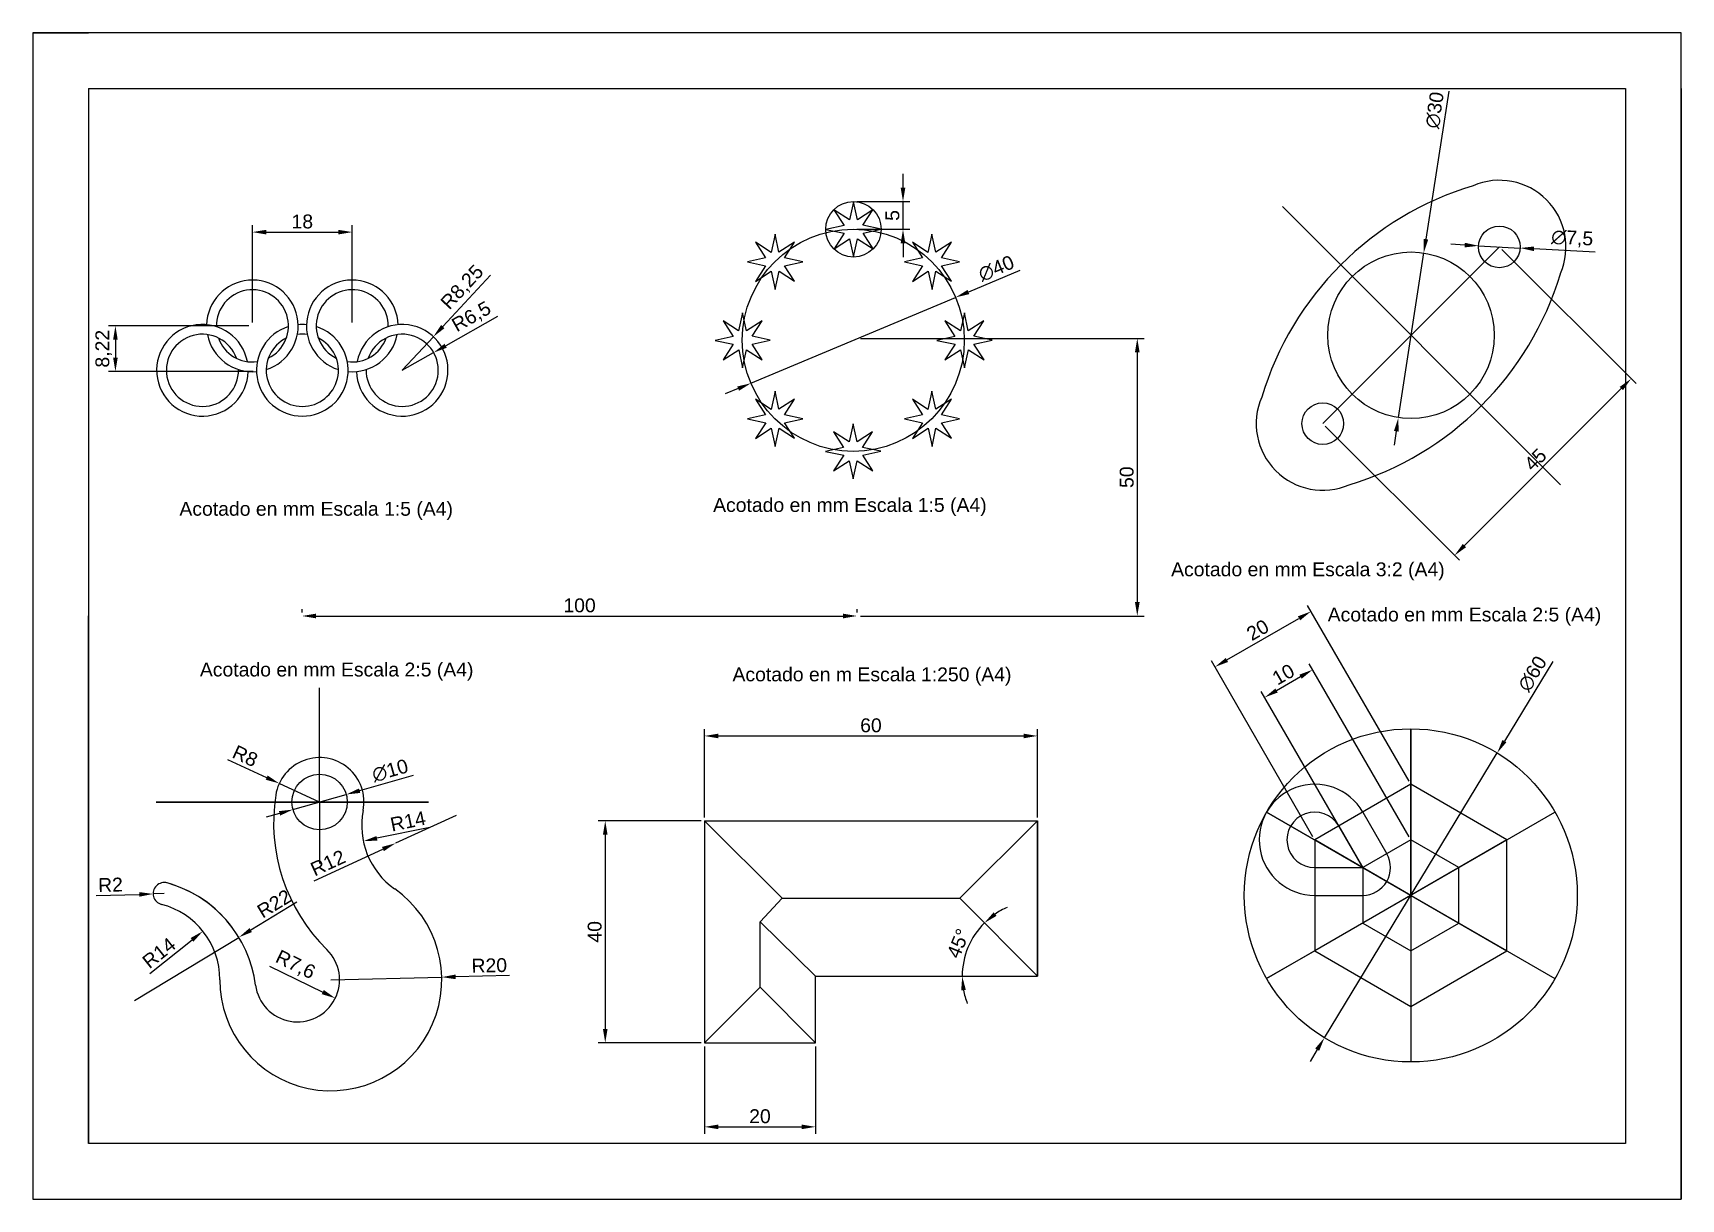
# Model space of a CAD drawing. Header units: millimetres. Extents: x 17 to 314, y 13 to 223.
import ezdxf

# ---------------------------------------------------------------- set-up
doc = ezdxf.new("R2010")
doc.units = ezdxf.units.MM
doc.layers.add('AUX', color=253, linetype='Continuous', transparency=0.2)
doc.styles.get("Standard").update_dxf_attribs({"font": 'arial.ttf'})
doc.dimstyles.new('ISO-25', dxfattribs={"dimtxt": 2.5, "dimasz": 2.5, "dimexe": 1.25, "dimexo": 0.625, "dimtad": 1, "dimtxsty": 'Standard', "dimcen": 2.5, "dimadec": 0, "dimazin": 0, "dimtfac": 1, "dimtmove": 0, "dimatfit": 3, "dimfxl": 1, "dimarcsym": 0})

# ---------------------------------------------------------------- blocks, each defined once
blk = doc.blocks.new('*D83')
at = {"layer": 'AUX', "color": 0, "lineweight": -2, "transparency": 16777216}
for p, q in [((55.53, 170.25), (30.23, 170.25)), ((31.48, 167.75), (31.48, 164.53)), ((56.29, 162.03), (30.23, 162.03))]:
    blk.add_line(p, q, dxfattribs=at)
at = {"layer": 'AUX', "color": 0, "transparency": 16777216}
for points in [[(31.06, 167.75), (31.89, 167.75), (31.48, 170.25)], [(31.06, 164.53), (31.89, 164.53), (31.48, 162.03)]]:
    blk.add_solid(points, dxfattribs=at)
at = {"layer": 'Defpoints', "color": 0, "transparency": 16777216}
for p in [(56.16, 170.25), (31.48, 162.03), (56.91, 162.03)]:
    blk.add_point(p, dxfattribs=at)
at = {"layer": 'AUX', "color": 0, "transparency": 16777216, "insert": (29.35, 166.14), "char_height": 2.5, "attachment_point": 5, "rotation": 90}
blk.add_mtext('8,22', dxfattribs=at)
blk = doc.blocks.new('*D84')
at = {"layer": 'AUX', "color": 0, "lineweight": -2, "transparency": 16777216}
for p, q in [((56.16, 170.87), (56.16, 188.39)), ((58.66, 187.14), (71.66, 187.14)), ((74.16, 170.87), (74.16, 188.39))]:
    blk.add_line(p, q, dxfattribs=at)
at = {"layer": 'AUX', "color": 0, "transparency": 16777216}
for points in [[(58.66, 187.55), (58.66, 186.72), (56.16, 187.14)], [(71.66, 187.55), (71.66, 186.72), (74.16, 187.14)]]:
    blk.add_solid(points, dxfattribs=at)
at = {"layer": 'Defpoints', "color": 0, "transparency": 16777216}
for p in [(74.16, 187.14), (56.16, 170.25), (74.16, 170.25)]:
    blk.add_point(p, dxfattribs=at)
at = {"layer": 'AUX', "color": 0, "transparency": 16777216, "insert": (65.16, 189.04), "char_height": 2.5, "attachment_point": 5}
blk.add_mtext('18', dxfattribs=at)
blk = doc.blocks.new('*D85')
at = {"layer": 'AUX', "color": 0, "lineweight": -2, "transparency": 16777216}
for p, q in [((99.09, 179.39), (90.48, 170.12)), ((83.16, 162.25), (88.77, 168.29))]:
    blk.add_line(p, q, dxfattribs=at)
at = {"layer": 'AUX', "color": 0, "transparency": 16777216}
blk.add_solid([(90.17, 170.41), (90.78, 169.84), (88.77, 168.29)], dxfattribs=at)
at = {"layer": 'Defpoints', "color": 0, "transparency": 16777216}
for p in [(88.77, 168.29), (83.16, 162.25)]:
    blk.add_point(p, dxfattribs=at)
at = {"layer": 'AUX', "color": 0, "transparency": 16777216, "insert": (94.08, 177.12), "char_height": 2.5, "attachment_point": 5, "rotation": 47.1035}
blk.add_mtext('R8,25', dxfattribs=at)
blk = doc.blocks.new('*D86')
at = {"layer": 'AUX', "color": 0, "lineweight": -2, "transparency": 16777216}
for p, q in [((100.33, 171.93), (91, 166.67)), ((83.16, 162.25), (88.82, 165.44))]:
    blk.add_line(p, q, dxfattribs=at)
at = {"layer": 'AUX', "color": 0, "transparency": 16777216}
blk.add_solid([(90.79, 167.03), (91.2, 166.31), (88.82, 165.44)], dxfattribs=at)
at = {"layer": 'Defpoints', "color": 0, "transparency": 16777216}
for p in [(88.82, 165.44), (83.16, 162.25)]:
    blk.add_point(p, dxfattribs=at)
at = {"layer": 'AUX', "color": 0, "transparency": 16777216, "insert": (95.71, 171.77), "char_height": 2.5, "attachment_point": 5, "rotation": 29.4331}
blk.add_mtext('R6,5', dxfattribs=at)
blk = doc.blocks.new('*D89')
at = {"layer": 'AUX', "color": 0, "lineweight": -2, "transparency": 16777216}
for p, q in [((65.12, 118.63), (65.12, 119.25)), ((165.12, 118.63), (165.12, 119.25)), ((67.62, 118), (162.62, 118))]:
    blk.add_line(p, q, dxfattribs=at)
at = {"layer": 'AUX', "color": 0, "transparency": 16777216}
for points in [[(67.62, 118.42), (67.62, 117.58), (65.12, 118)], [(162.62, 118.42), (162.62, 117.58), (165.12, 118)]]:
    blk.add_solid(points, dxfattribs=at)
at = {"layer": 'Defpoints', "color": 0, "transparency": 16777216}
for p in [(65.12, 118), (165.12, 118), (165.12, 118)]:
    blk.add_point(p, dxfattribs=at)
at = {"layer": 'AUX', "color": 0, "transparency": 16777216, "insert": (115.12, 119.9), "char_height": 2.5, "attachment_point": 5}
blk.add_mtext('100', dxfattribs=at)
blk = doc.blocks.new('*D90')
at = {"layer": 'AUX', "color": 0, "lineweight": -2, "transparency": 16777216}
for p, q in [((165.74, 168), (216.88, 168)), ((215.63, 165.5), (215.63, 120.5)), ((165.74, 118), (216.88, 118))]:
    blk.add_line(p, q, dxfattribs=at)
at = {"layer": 'AUX', "color": 0, "transparency": 16777216}
for points in [[(215.21, 165.5), (216.05, 165.5), (215.63, 168)], [(215.21, 120.5), (216.05, 120.5), (215.63, 118)]]:
    blk.add_solid(points, dxfattribs=at)
at = {"layer": 'Defpoints', "color": 0, "transparency": 16777216}
for p in [(165.12, 168), (165.12, 118), (215.63, 118)]:
    blk.add_point(p, dxfattribs=at)
at = {"layer": 'AUX', "color": 0, "transparency": 16777216, "insert": (213.73, 143), "char_height": 2.5, "attachment_point": 5, "rotation": 90}
blk.add_mtext('50', dxfattribs=at)
blk = doc.blocks.new('*D94')
at = {"layer": 'AUX', "color": 0, "lineweight": -2, "transparency": 16777216}
for p, q in [((173.41, 195.14), (173.41, 197.64)), ((165.11, 192.64), (174.66, 192.64)), ((173.41, 187.64), (173.41, 192.64)), ((165.11, 187.64), (174.66, 187.64)), ((173.41, 185.14), (173.41, 182.64))]:
    blk.add_line(p, q, dxfattribs=at)
at = {"layer": 'AUX', "color": 0, "transparency": 16777216}
for points in [[(172.99, 195.14), (173.83, 195.14), (173.41, 192.64)], [(172.99, 185.14), (173.83, 185.14), (173.41, 187.64)]]:
    blk.add_solid(points, dxfattribs=at)
at = {"layer": 'Defpoints', "color": 0, "transparency": 16777216}
for p in [(164.48, 192.64), (173.41, 192.64), (164.48, 187.64)]:
    blk.add_point(p, dxfattribs=at)
at = {"layer": 'AUX', "color": 0, "transparency": 16777216, "insert": (171.51, 190.14), "char_height": 2.5, "attachment_point": 5, "rotation": 90}
blk.add_mtext('5', dxfattribs=at)
blk = doc.blocks.new('*D95')
at = {"layer": 'AUX', "color": 0, "lineweight": -2, "transparency": 16777216}
for p, q in [((194.46, 180.23), (185.2, 176.35)), ((146, 159.92), (182.89, 175.38)), ((143.7, 158.96), (141.39, 157.99))]:
    blk.add_line(p, q, dxfattribs=at)
at = {"layer": 'AUX', "color": 0, "transparency": 16777216}
for points in [[(185.04, 176.73), (185.36, 175.97), (182.89, 175.38)], [(143.54, 159.34), (143.86, 158.57), (146, 159.92)]]:
    blk.add_solid(points, dxfattribs=at)
at = {"layer": 'Defpoints', "color": 0, "transparency": 16777216}
for p in [(182.89, 175.38), (146, 159.92)]:
    blk.add_point(p, dxfattribs=at)
at = {"layer": 'AUX', "color": 0, "transparency": 16777216, "insert": (190.22, 180.59), "char_height": 2.5, "attachment_point": 5, "rotation": 22.7365}
blk.add_mtext('∅40', dxfattribs=at)
blk = doc.blocks.new('*D101')
at = {"layer": 'AUX', "color": 0, "lineweight": -2, "transparency": 16777216}
for p, q in [((274.64, 184.81), (272.15, 184.94)), ((277.14, 184.67), (284.63, 184.27)), ((298.15, 183.54), (287.12, 184.13))]:
    blk.add_line(p, q, dxfattribs=at)
at = {"layer": 'AUX', "color": 0, "transparency": 16777216}
for points in [[(274.66, 185.22), (274.62, 184.39), (277.14, 184.67)], [(287.15, 184.55), (287.1, 183.72), (284.63, 184.27)]]:
    blk.add_solid(points, dxfattribs=at)
at = {"layer": 'Defpoints', "color": 0, "transparency": 16777216}
for p in [(277.14, 184.67), (284.63, 184.27)]:
    blk.add_point(p, dxfattribs=at)
at = {"layer": 'AUX', "color": 0, "transparency": 16777216, "insert": (294, 185.93), "char_height": 2.5, "attachment_point": 5, "rotation": 356.9115}
blk.add_mtext('∅7,5', dxfattribs=at)
blk = doc.blocks.new('*D102')
at = {"layer": 'AUX', "color": 0, "lineweight": -2, "transparency": 16777216}
for p, q in [((92.86, 82.08), (81.96, 77.07)), ((67.28, 70.33), (79.69, 76.03))]:
    blk.add_line(p, q, dxfattribs=at)
at = {"layer": 'AUX', "color": 0, "transparency": 16777216}
blk.add_solid([(79.51, 76.41), (79.86, 75.65), (81.96, 77.07)], dxfattribs=at)
at = {"layer": 'Defpoints', "color": 0, "transparency": 16777216}
for p in [(92.86, 82.08), (81.96, 77.07)]:
    blk.add_point(p, dxfattribs=at)
at = {"layer": 'AUX', "color": 0, "transparency": 16777216, "insert": (69.77, 73.54), "char_height": 2.5, "attachment_point": 5, "rotation": 24.6639}
blk.add_mtext('R12', dxfattribs=at)
blk = doc.blocks.new('*D103')
at = {"layer": 'AUX', "color": 0, "lineweight": -2, "transparency": 16777216}
for p, q in [((271.76, 212.53), (267.64, 185.86)), ((262.68, 153.74), (267.26, 183.39)), ((262.3, 151.27), (261.92, 148.79))]:
    blk.add_line(p, q, dxfattribs=at)
at = {"layer": 'AUX', "color": 0, "transparency": 16777216}
for points in [[(267.23, 185.92), (268.05, 185.79), (267.26, 183.39)], [(261.89, 151.33), (262.72, 151.2), (262.68, 153.74)]]:
    blk.add_solid(points, dxfattribs=at)
at = {"layer": 'Defpoints', "color": 0, "transparency": 16777216}
for p in [(267.26, 183.39), (262.68, 153.74)]:
    blk.add_point(p, dxfattribs=at)
at = {"layer": 'AUX', "color": 0, "transparency": 16777216, "insert": (269.24, 209.11), "char_height": 2.5, "attachment_point": 5, "rotation": 81.2251}
blk.add_mtext('∅30', dxfattribs=at)
blk = doc.blocks.new('*D104')
at = {"layer": 'AUX', "color": 0, "lineweight": -2, "transparency": 16777216}
for p, q in [((281.32, 184.03), (305.51, 159.85)), ((274.57, 130.68), (302.85, 158.96)), ((249.51, 152.21), (273.69, 128.03))]:
    blk.add_line(p, q, dxfattribs=at)
at = {"layer": 'AUX', "color": 0, "transparency": 16777216}
for points in [[(302.56, 159.26), (303.15, 158.67), (304.62, 160.73)], [(274.28, 130.97), (274.87, 130.38), (272.8, 128.91)]]:
    blk.add_solid(points, dxfattribs=at)
at = {"layer": 'Defpoints', "color": 0, "transparency": 16777216}
for p in [(280.88, 184.47), (304.62, 160.73), (249.06, 152.65)]:
    blk.add_point(p, dxfattribs=at)
at = {"layer": 'AUX', "color": 0, "transparency": 16777216, "insert": (287.37, 146.16), "char_height": 2.5, "attachment_point": 5, "rotation": 45}
blk.add_mtext('45', dxfattribs=at)
blk = doc.blocks.new('*D114')
at = {"layer": 'AUX', "color": 0, "lineweight": -2, "transparency": 16777216}
for p, q in [((85.15, 89.28), (75.48, 86.54)), ((63.46, 83.14), (73.08, 85.86)), ((61.05, 82.46), (58.65, 81.78))]:
    blk.add_line(p, q, dxfattribs=at)
at = {"layer": 'AUX', "color": 0, "transparency": 16777216}
for points in [[(75.37, 86.94), (75.6, 86.14), (73.08, 85.86)], [(60.94, 82.86), (61.17, 82.06), (63.46, 83.14)]]:
    blk.add_solid(points, dxfattribs=at)
at = {"layer": 'Defpoints', "color": 0, "transparency": 16777216}
for p in [(73.08, 85.86), (63.46, 83.14)]:
    blk.add_point(p, dxfattribs=at)
at = {"layer": 'AUX', "color": 0, "transparency": 16777216, "insert": (80.98, 90.15), "char_height": 2.5, "attachment_point": 5, "rotation": 15.8126}
blk.add_mtext('∅10', dxfattribs=at)
blk = doc.blocks.new('*D115')
at = {"layer": 'AUX', "color": 0, "lineweight": -2, "transparency": 16777216}
for p, q in [((51.66, 92.16), (58.73, 88.9)), ((68.27, 84.5), (61, 87.85))]:
    blk.add_line(p, q, dxfattribs=at)
at = {"layer": 'AUX', "color": 0, "transparency": 16777216}
blk.add_solid([(58.91, 89.28), (58.56, 88.52), (61, 87.85)], dxfattribs=at)
at = {"layer": 'Defpoints', "color": 0, "transparency": 16777216}
for p in [(61, 87.85), (68.27, 84.5)]:
    blk.add_point(p, dxfattribs=at)
at = {"layer": 'AUX', "color": 0, "transparency": 16777216, "insert": (54.86, 92.78), "char_height": 2.5, "attachment_point": 5, "rotation": 335.2406}
blk.add_mtext('R8', dxfattribs=at)
blk = doc.blocks.new('*D116')
at = {"layer": 'AUX', "color": 0, "lineweight": -2, "transparency": 16777216}
blk.add_line((88.11, 79.94), (78.6, 77.96), dxfattribs=at)
at = {"layer": 'AUX', "color": 0, "transparency": 16777216}
blk.add_solid([(78.52, 78.37), (78.69, 77.55), (76.16, 77.45)], dxfattribs=at)
at = {"layer": 'Defpoints', "color": 0, "transparency": 16777216}
for p in [(89.86, 80.3), (76.16, 77.45)]:
    blk.add_point(p, dxfattribs=at)
at = {"layer": 'AUX', "color": 0, "transparency": 16777216, "insert": (84.2, 81.04), "char_height": 2.5, "attachment_point": 5, "rotation": 11.7379}
blk.add_mtext('R14', dxfattribs=at)
blk = doc.blocks.new('*D117')
at = {"layer": 'AUX', "color": 0, "lineweight": -2, "transparency": 16777216}
blk.add_line((59.24, 54.95), (68.85, 50.26), dxfattribs=at)
at = {"layer": 'AUX', "color": 0, "transparency": 16777216}
blk.add_solid([(69.04, 50.64), (68.67, 49.89), (71.1, 49.17)], dxfattribs=at)
at = {"layer": 'Defpoints', "color": 0, "transparency": 16777216}
for p in [(64.27, 52.5), (71.1, 49.17)]:
    blk.add_point(p, dxfattribs=at)
at = {"layer": 'AUX', "color": 0, "transparency": 16777216, "insert": (63.86, 55.07), "char_height": 2.5, "attachment_point": 5, "rotation": 334.0064}
blk.add_mtext('R7,6', dxfattribs=at)
blk = doc.blocks.new('*D118')
at = {"layer": 'AUX', "color": 0, "lineweight": -2, "transparency": 16777216}
for p, q in [((70.29, 52.5), (90.28, 52.96)), ((102.5, 53.24), (92.78, 53.01))]:
    blk.add_line(p, q, dxfattribs=at)
at = {"layer": 'AUX', "color": 0, "transparency": 16777216}
blk.add_solid([(92.77, 53.43), (92.79, 52.6), (90.28, 52.96)], dxfattribs=at)
at = {"layer": 'Defpoints', "color": 0, "transparency": 16777216}
for p in [(70.29, 52.5), (90.28, 52.96)]:
    blk.add_point(p, dxfattribs=at)
at = {"layer": 'AUX', "color": 0, "transparency": 16777216, "insert": (98.85, 55.06), "char_height": 2.5, "attachment_point": 5, "rotation": 1.3107}
blk.add_mtext('R20', dxfattribs=at)
blk = doc.blocks.new('*D119')
at = {"layer": 'AUX', "color": 0, "lineweight": -2, "transparency": 16777216}
blk.add_line((37.69, 53.61), (45.28, 59.67), dxfattribs=at)
at = {"layer": 'AUX', "color": 0, "transparency": 16777216}
blk.add_solid([(45.02, 60), (45.54, 59.35), (47.23, 61.23)], dxfattribs=at)
at = {"layer": 'Defpoints', "color": 0, "transparency": 16777216}
for p in [(47.23, 61.23), (36.29, 52.5)]:
    blk.add_point(p, dxfattribs=at)
at = {"layer": 'AUX', "color": 0, "transparency": 16777216, "insert": (39.33, 57.33), "char_height": 2.5, "attachment_point": 5, "rotation": 38.588}
blk.add_mtext('R14', dxfattribs=at)
blk = doc.blocks.new('*D120')
at = {"layer": 'AUX', "color": 0, "lineweight": -2, "transparency": 16777216}
for p, q in [((28.02, 67.64), (35.77, 67.87)), ((40.27, 68), (38.27, 67.94))]:
    blk.add_line(p, q, dxfattribs=at)
at = {"layer": 'AUX', "color": 0, "transparency": 16777216}
blk.add_solid([(35.76, 68.28), (35.78, 67.45), (38.27, 67.94)], dxfattribs=at)
at = {"layer": 'Defpoints', "color": 0, "transparency": 16777216}
for p in [(38.27, 67.94), (40.27, 68)]:
    blk.add_point(p, dxfattribs=at)
at = {"layer": 'AUX', "color": 0, "transparency": 16777216, "insert": (30.59, 69.59), "char_height": 2.5, "attachment_point": 5, "rotation": 1.6817}
blk.add_mtext('R2', dxfattribs=at)
blk = doc.blocks.new('*D121')
at = {"layer": 'AUX', "color": 0, "lineweight": -2, "transparency": 16777216}
for p, q in [((64.15, 66.46), (55.86, 61.43)), ((34.91, 48.73), (53.72, 60.13))]:
    blk.add_line(p, q, dxfattribs=at)
at = {"layer": 'AUX', "color": 0, "transparency": 16777216}
blk.add_solid([(55.64, 61.79), (56.08, 61.07), (53.72, 60.13)], dxfattribs=at)
at = {"layer": 'Defpoints', "color": 0, "transparency": 16777216}
for p in [(53.72, 60.13), (34.91, 48.73)]:
    blk.add_point(p, dxfattribs=at)
at = {"layer": 'AUX', "color": 0, "transparency": 16777216, "insert": (60.1, 66.2), "char_height": 2.5, "attachment_point": 5, "rotation": 31.2253}
blk.add_mtext('R22', dxfattribs=at)
blk = doc.blocks.new('*D126')
at = {"layer": 'AUX', "color": 0, "lineweight": -2, "transparency": 16777216}
for p, q in [((264.61, 88.23), (246.31, 119.92)), ((231.78, 110.08), (244.77, 117.58)), ((247.29, 78.23), (228.99, 109.92))]:
    blk.add_line(p, q, dxfattribs=at)
at = {"layer": 'AUX', "color": 0, "transparency": 16777216}
for points in [[(244.56, 117.94), (244.98, 117.22), (246.94, 118.83)], [(231.57, 110.44), (231.99, 109.72), (229.62, 108.83)]]:
    blk.add_solid(points, dxfattribs=at)
at = {"layer": 'Defpoints', "color": 0, "transparency": 16777216}
for p in [(246.94, 118.83), (264.92, 87.69), (247.6, 77.69)]:
    blk.add_point(p, dxfattribs=at)
at = {"layer": 'AUX', "color": 0, "transparency": 16777216, "insert": (237.33, 115.48), "char_height": 2.5, "attachment_point": 5, "rotation": 30}
blk.add_mtext('20', dxfattribs=at)
blk = doc.blocks.new('*D127')
at = {"layer": 'AUX', "color": 0, "lineweight": -2, "transparency": 16777216}
for p, q in [((240.73, 104.58), (245.06, 107.08)), ((264.61, 78.23), (246.6, 109.41)), ((255.95, 73.23), (237.94, 104.41))]:
    blk.add_line(p, q, dxfattribs=at)
at = {"layer": 'AUX', "color": 0, "transparency": 16777216}
for points in [[(244.85, 107.44), (245.27, 106.72), (247.23, 108.33)], [(240.52, 104.94), (240.94, 104.22), (238.57, 103.33)]]:
    blk.add_solid(points, dxfattribs=at)
at = {"layer": 'Defpoints', "color": 0, "transparency": 16777216}
for p in [(247.23, 108.33), (264.92, 77.69), (256.26, 72.69)]:
    blk.add_point(p, dxfattribs=at)
at = {"layer": 'AUX', "color": 0, "transparency": 16777216, "insert": (241.95, 107.48), "char_height": 2.5, "attachment_point": 5, "rotation": 30}
blk.add_mtext('10', dxfattribs=at)
blk = doc.blocks.new('*D128')
at = {"layer": 'AUX', "color": 0, "lineweight": -2, "transparency": 16777216}
for p, q in [((290.49, 109.8), (281.78, 95.47)), ((249.35, 42.04), (280.49, 93.33)), ((248.05, 39.91), (246.76, 37.77))]:
    blk.add_line(p, q, dxfattribs=at)
at = {"layer": 'AUX', "color": 0, "transparency": 16777216}
for points in [[(281.43, 95.68), (282.14, 95.25), (280.49, 93.33)], [(247.7, 40.12), (248.41, 39.69), (249.35, 42.04)]]:
    blk.add_solid(points, dxfattribs=at)
at = {"layer": 'Defpoints', "color": 0, "transparency": 16777216}
for p in [(280.49, 93.33), (249.35, 42.04)]:
    blk.add_point(p, dxfattribs=at)
at = {"layer": 'AUX', "color": 0, "transparency": 16777216, "insert": (286.85, 107.6), "char_height": 2.5, "attachment_point": 5, "rotation": 58.7382}
blk.add_mtext('∅60', dxfattribs=at)
blk = doc.blocks.new('*D210')
at = {"layer": 'AUX', "color": 0, "lineweight": -2, "transparency": 16777216}
for p, q in [((137.63, 81.74), (137.63, 97.65)), ((140.13, 96.4), (195.13, 96.4)), ((197.63, 81.74), (197.63, 97.65))]:
    blk.add_line(p, q, dxfattribs=at)
at = {"layer": 'AUX', "color": 0, "transparency": 16777216}
for points in [[(140.13, 96.81), (140.13, 95.98), (137.63, 96.4)], [(195.13, 96.81), (195.13, 95.98), (197.63, 96.4)]]:
    blk.add_solid(points, dxfattribs=at)
at = {"layer": 'Defpoints', "color": 0, "transparency": 16777216}
for p in [(197.63, 96.4), (137.63, 81.12), (197.63, 81.12)]:
    blk.add_point(p, dxfattribs=at)
at = {"layer": 'AUX', "color": 0, "transparency": 16777216, "insert": (167.63, 98.3), "char_height": 2.5, "attachment_point": 5}
blk.add_mtext('60', dxfattribs=at)
blk = doc.blocks.new('*D211')
at = {"layer": 'AUX', "color": 0, "lineweight": -2, "transparency": 16777216}
for p, q in [((137.01, 81.12), (118.5, 81.12)), ((119.75, 78.62), (119.75, 43.62)), ((137.01, 41.12), (118.5, 41.12))]:
    blk.add_line(p, q, dxfattribs=at)
at = {"layer": 'AUX', "color": 0, "transparency": 16777216}
for points in [[(119.33, 78.62), (120.17, 78.62), (119.75, 81.12)], [(119.33, 43.62), (120.17, 43.62), (119.75, 41.12)]]:
    blk.add_solid(points, dxfattribs=at)
at = {"layer": 'Defpoints', "color": 0, "transparency": 16777216}
for p in [(137.63, 81.12), (119.75, 41.12), (137.63, 41.12)]:
    blk.add_point(p, dxfattribs=at)
at = {"layer": 'AUX', "color": 0, "transparency": 16777216, "insert": (117.85, 61.12), "char_height": 2.5, "attachment_point": 5, "rotation": 90}
blk.add_mtext('40', dxfattribs=at)
blk = doc.blocks.new('*D212')
at = {"layer": 'AUX', "color": 0, "lineweight": -2, "transparency": 16777216}
for p, q in [((137.63, 40.49), (137.63, 24.75)), ((157.63, 40.49), (157.63, 24.75)), ((140.13, 26), (155.13, 26))]:
    blk.add_line(p, q, dxfattribs=at)
at = {"layer": 'AUX', "color": 0, "transparency": 16777216}
for points in [[(140.13, 26.41), (140.13, 25.58), (137.63, 26)], [(155.13, 26.41), (155.13, 25.58), (157.63, 26)]]:
    blk.add_solid(points, dxfattribs=at)
at = {"layer": 'Defpoints', "color": 0, "transparency": 16777216}
for p in [(137.63, 41.12), (157.63, 41.12), (157.63, 26)]:
    blk.add_point(p, dxfattribs=at)
at = {"layer": 'AUX', "color": 0, "transparency": 16777216, "insert": (147.63, 27.9), "char_height": 2.5, "attachment_point": 5}
blk.add_mtext('20', dxfattribs=at)
blk = doc.blocks.new('*D213')
at = {"layer": 'AUX', "color": 0, "lineweight": -2, "transparency": 16777216}
for start, end in [(113.7029, 124.2885), (134.8741, 180), (190.5856, 201.1712)]:
    blk.add_arc((197.63, 53.12), 13.55, start, end, dxfattribs=at)
at = {"layer": 'AUX', "color": 0, "transparency": 16777216}
for points in [[(190.26, 63.99), (189.73, 64.63), (188.07, 62.72)], [(183.9, 50.59), (184.73, 50.66), (184.08, 53.12)]]:
    blk.add_solid(points, dxfattribs=at)
at = {"layer": 'Defpoints', "color": 0, "transparency": 16777216}
for p in [(183.65, 67.16), (185.91, 59.91), (157.63, 53.12), (197.63, 53.12), (197.63, 53.12)]:
    blk.add_point(p, dxfattribs=at)
at = {"layer": 'AUX', "color": 0, "transparency": 16777216, "insert": (183.37, 59.04), "char_height": 2.5, "attachment_point": 5, "rotation": 67.4371}
blk.add_mtext('45°', dxfattribs=at)
blk = doc.blocks.new('Lineas')
for p, q in [((163.77, 189.35), (160.97, 191.16)), ((160.97, 191.16), (162.78, 188.34)), ((164.48, 192.62), (163.77, 189.35)), ((165.19, 189.36), (164.48, 192.62)), ((168, 191.17), (165.19, 189.36)), ((166.19, 188.36), (168, 191.17)), ((162.78, 188.34), (159.52, 187.63)), ((159.52, 187.63), (162.79, 186.93)), ((169.47, 187.65), (166.19, 188.36)), ((166.2, 186.95), (169.47, 187.65)), ((149.64, 183.49), (146.83, 185.3)), ((146.83, 185.3), (148.65, 182.48)), ((150.35, 186.76), (149.64, 183.49)), ((151.05, 183.5), (150.35, 186.76)), ((153.87, 185.31), (151.05, 183.5)), ((152.06, 182.51), (153.87, 185.31)), ((162.79, 186.93), (160.98, 184.12)), ((160.98, 184.12), (163.79, 185.93)), ((163.79, 185.93), (164.5, 182.67)), ((164.5, 182.67), (165.21, 185.94)), ((165.21, 185.94), (168.02, 184.13)), ((168.02, 184.13), (166.2, 186.95)), ((177.91, 183.49), (175.1, 185.3)), ((175.1, 185.3), (176.92, 182.49)), ((178.62, 186.77), (177.91, 183.49)), ((179.32, 183.5), (178.62, 186.77)), ((182.14, 185.32), (179.32, 183.5)), ((180.33, 182.51), (182.14, 185.32)), ((148.65, 182.48), (145.38, 181.78)), ((145.38, 181.78), (148.65, 181.07)), ((155.33, 181.8), (152.06, 182.51)), ((152.07, 181.09), (155.33, 181.8)), ((176.92, 182.49), (173.65, 181.78)), ((173.65, 181.78), (176.92, 181.07)), ((183.6, 181.8), (180.33, 182.51)), ((180.34, 181.09), (183.6, 181.8)), ((148.65, 181.07), (146.85, 178.26)), ((146.85, 178.26), (149.66, 180.08)), ((149.66, 180.08), (150.37, 176.81)), ((150.37, 176.81), (151.07, 180.09)), ((151.07, 180.09), (153.88, 178.28)), ((153.88, 178.28), (152.07, 181.09)), ((176.92, 181.07), (175.12, 178.26)), ((175.12, 178.26), (177.93, 180.08)), ((177.93, 180.08), (178.64, 176.81)), ((178.64, 176.81), (179.34, 180.09)), ((179.34, 180.09), (182.15, 178.28)), ((182.15, 178.28), (180.34, 181.09)), ((144.49, 172.63), (143.79, 169.36)), ((145.2, 169.36), (144.49, 172.63)), ((184.47, 172.63), (183.77, 169.36)), ((185.18, 169.37), (184.47, 172.63)), ((143.79, 169.36), (140.98, 171.16)), ((140.98, 171.16), (142.79, 168.35)), ((148.01, 171.18), (145.2, 169.36)), ((146.21, 168.37), (148.01, 171.18)), ((183.77, 169.36), (180.96, 171.17)), ((180.96, 171.17), (182.77, 168.35)), ((187.99, 171.18), (185.18, 169.37)), ((186.19, 168.37), (187.99, 171.18)), ((142.79, 168.35), (139.53, 167.64)), ((139.53, 167.64), (142.8, 166.93)), ((142.8, 166.93), (140.99, 164.13)), ((149.48, 167.66), (146.21, 168.37)), ((146.21, 166.96), (149.48, 167.66)), ((148.03, 164.14), (146.21, 166.96)), ((182.77, 168.35), (179.51, 167.64)), ((179.51, 167.64), (182.78, 166.94)), ((182.78, 166.94), (180.97, 164.13)), ((189.46, 167.67), (186.19, 168.37)), ((186.19, 166.96), (189.46, 167.67)), ((188.01, 164.14), (186.19, 166.96)), ((140.99, 164.13), (143.81, 165.94)), ((143.81, 165.94), (144.51, 162.68)), ((144.51, 162.68), (145.22, 165.95)), ((145.22, 165.95), (148.03, 164.14)), ((180.97, 164.13), (183.79, 165.94)), ((183.79, 165.94), (184.49, 162.68)), ((184.49, 162.68), (185.2, 165.95)), ((185.2, 165.95), (188.01, 164.14)), ((150.35, 158.49), (149.64, 155.22)), ((151.06, 155.23), (150.35, 158.49)), ((178.62, 158.49), (177.91, 155.22)), ((179.33, 155.23), (178.62, 158.49)), ((149.64, 155.22), (146.83, 157.03)), ((146.83, 157.03), (148.65, 154.21)), ((153.87, 157.04), (151.06, 155.23)), ((152.06, 154.23), (153.87, 157.04)), ((177.91, 155.22), (175.1, 157.03)), ((175.1, 157.03), (176.92, 154.22)), ((182.14, 157.04), (179.33, 155.23)), ((180.33, 154.24), (182.14, 157.04)), ((148.65, 154.21), (145.38, 153.51)), ((145.38, 153.51), (148.66, 152.8)), ((148.66, 152.8), (146.85, 149.99)), ((146.85, 149.99), (149.66, 151.81)), ((149.66, 151.81), (150.37, 148.54)), ((150.37, 148.54), (151.08, 151.81)), ((151.08, 151.81), (153.88, 150.01)), ((155.33, 153.53), (152.06, 154.23)), ((152.07, 152.82), (155.33, 153.53)), ((153.88, 150.01), (152.07, 152.82)), ((164.42, 152.63), (163.71, 149.36)), ((165.12, 149.37), (164.42, 152.63)), ((176.92, 154.22), (173.65, 153.51)), ((173.65, 153.51), (176.93, 152.8)), ((176.93, 152.8), (175.12, 149.99)), ((175.12, 149.99), (177.93, 151.81)), ((177.93, 151.81), (178.64, 148.54)), ((178.64, 148.54), (179.35, 151.82)), ((179.35, 151.82), (182.15, 150.01)), ((183.6, 153.53), (180.33, 154.24)), ((180.34, 152.82), (183.6, 153.53)), ((182.15, 150.01), (180.34, 152.82)), ((163.71, 149.36), (160.9, 151.16)), ((160.9, 151.16), (162.71, 148.35)), ((167.94, 151.18), (165.12, 149.37)), ((166.13, 148.37), (167.94, 151.18)), ((162.71, 148.35), (159.45, 147.64)), ((159.45, 147.64), (162.72, 146.94)), ((162.72, 146.94), (160.91, 144.13)), ((160.91, 144.13), (163.73, 145.94)), ((163.73, 145.94), (164.44, 142.68)), ((164.44, 142.68), (165.14, 145.95)), ((165.14, 145.95), (167.95, 144.14)), ((169.4, 147.66), (166.13, 148.37)), ((166.14, 146.96), (169.4, 147.66)), ((167.95, 144.14), (166.14, 146.96)), ((137.63, 81.12), (137.63, 41.12)), ((137.63, 81.12), (151.63, 67.16)), ((137.63, 81.12), (197.63, 81.12)), ((183.65, 67.16), (197.63, 81.12)), ((197.63, 81.12), (197.63, 53.12)), ((256.26, 82.69), (260.59, 75.19)), ((247.6, 72.69), (256.26, 72.69)), ((151.63, 67.16), (147.68, 62.93)), ((151.63, 67.16), (183.65, 67.16)), ((183.65, 67.16), (197.63, 53.12)), ((247.6, 67.69), (256.26, 67.69)), ((147.68, 51.14), (147.68, 62.93)), ((147.68, 62.93), (157.63, 53.12)), ((137.63, 41.12), (147.68, 51.14)), ((147.68, 51.14), (157.63, 41.12)), ((157.63, 41.12), (157.63, 53.12)), ((157.63, 53.12), (197.63, 53.12)), ((137.63, 41.12), (157.63, 41.12))]:
    blk.add_line(p, q)
for centre, radius in [((280.88, 184.47), 3.75), ((264.97, 168.56), 15), ((249.06, 152.65), 3.75), ((68.27, 84.5), 5)]:
    blk.add_circle(centre, radius)
for centre, radius, start, end in [((280.88, 184.47), 12, 336.6281, 113.2796), ((292.53, 141), 56.9, 106.7431, 163.2204), ((56.16, 170.25), 8.25, 287.6504, 178.5026), ((74.16, 170.25), 8.25, 1.4974, 252.3496), ((237.42, 196.12), 56.9, 286.7431, 343.1551), ((287.16, 180.98), 4.9, 343.9837, 344.9728), ((56.16, 170.25), 6.5, 296.2281, 181.2198), ((74.16, 170.25), 6.5, 358.7802, 243.7719), ((47.16, 162.25), 8.25, 10.9175, 358.5029), ((65.16, 162.25), 8.25, 107.6504, 72.3496), ((65.16, 162.25), 8.25, 84.7644, 95.2356), ((83.16, 162.25), 8.25, 181.4974, 169.0825), ((47.16, 162.25), 6.5, 19.4952, 1.2049), ((56.16, 170.25), 8.25, 190.9175, 275.2356), ((56.16, 170.25), 6.5, 199.4952, 277.9528), ((65.16, 162.25), 6.5, 116.2281, 63.7719), ((65.16, 162.25), 6.5, 82.0472, 97.9528), ((74.16, 170.25), 6.5, 262.0472, 340.5048), ((74.16, 170.25), 8.25, 264.7644, 349.0825), ((83.16, 162.25), 6.5, 178.7802, 160.5048), ((249.06, 152.65), 12, 156.5352, 293.2931), ((68.27, 84.5), 8, 348.9951, 171.104), ((247.6, 77.69), 10, 30, 270), ((91.98, 80.79), 32, 171.104, 225.5906), ((89.86, 80.3), 14, 168.9951, 234.851), ((247.6, 77.69), 5, 30, 270), ((256.26, 72.69), 5, 270, 30), ((40.27, 68), 2, 74.4584, 255.6018), ((34.91, 48.73), 22, 7.3198, 74.4584), ((70.29, 52.5), 20, 180, 54.851), ((36.29, 52.5), 14, 0, 75.6018), ((64.27, 52.5), 7.6, 187.3198, 45.5906)]:
    blk.add_arc(centre, radius, start, end)

msp = doc.modelspace()

# ---------------------------------------------------------------- linework, layer by layer
for p, q in [((16.618, 223.002), (26.618, 223.002)), ((16.618, 223.002), (16.618, 213.002)), ((313.618, 223.002), (303.618, 223.002)), ((26.618, 213.002), (26.618, 163.002)), ((26.618, 213.002), (303.618, 213.002)), ((26.618, 213.002), (26.618, 23.002)), ((303.618, 213.002), (303.618, 23.002)), ((313.618, 213.002), (313.618, 13.002)), ((26.618, 23.002), (26.618, 118.002)), ((197.633, 53.115), (197.633, 81.115)), ((256.259, 72.687), (251.929, 80.187)), ((251.929, 80.187), (256.259, 72.687)), ((26.618, 23.002), (26.618, 73.002)), ((303.618, 23.002), (26.618, 23.002)), ((313.618, 13.002), (313.618, 23.002))]:
    msp.add_line(p, q)
msp.add_lwpolyline([(16.618, 13.002), (313.618, 13.002), (313.618, 223.002), (16.618, 223.002)], close=True)
msp.add_arc((34.91, 48.729), 22, 36.50776, 75.34124)
at = {"layer": 'AUX'}
for p, q in [((291.882, 141.652), (241.787, 191.746)), ((249.063, 152.651), (280.883, 184.471)), ((249.063, 152.651), (264.973, 168.561)), ((68.268, 84.5), (68.268, 105.082)), ((264.919, 67.687), (264.919, 97.687)), ((264.919, 97.687), (264.919, 37.687)), ((87.914, 84.5), (38.827, 84.5)), ((38.827, 84.5), (68.268, 84.5)), ((68.268, 84.5), (87.914, 84.5)), ((68.268, 84.5), (68.268, 73.406)), ((238.938, 52.687), (290.9, 82.687)), ((282.239, 57.687), (238.938, 82.687)), ((238.938, 82.687), (290.9, 52.687)), ((282.239, 77.687), (247.598, 57.687)), ((264.919, 67.687), (247.598, 77.687)), ((247.598, 77.687), (282.239, 57.687)), ((247.598, 57.687), (238.938, 52.687))]:
    msp.add_line(p, q, dxfattribs=at)
for points in [[(247.598, 57.687), (264.919, 47.687), (282.239, 57.687), (282.239, 77.687), (264.919, 87.687), (247.598, 77.687)], [(256.259, 62.687), (264.919, 57.687), (273.579, 62.687), (273.579, 72.687), (264.919, 77.687), (256.259, 72.687)]]:
    msp.add_lwpolyline(points, close=True, dxfattribs=at)
for centre, radius in [((164.481, 187.644), 5), ((164.448, 167.654), 20), ((264.919, 67.687), 30)]:
    msp.add_circle(centre, radius, dxfattribs=at)

# ---------------------------------------------------------------- block references
msp.add_blockref('Lineas', (0, 0))

# ---------------------------------------------------------------- texts
at = {"insert": (43.008, 138.559), "char_height": 2.5, "attachment_point": 1}
msp.add_mtext_dynamic_manual_height_columns('Acotado en mm Escala 1:5 (A4)', width=50.88655, gutter_width=12.5, heights=[0], dxfattribs=at)
at = {"char_height": 2.5, "attachment_point": 1}
for s, insert, width in [('Acotado en mm Escala 1:5 (A4)', (139.188, 139.246), 51.63873), ('Acotado en mm Escala 3:2 (A4)', (221.725, 127.659), 51.63873), ('Acotado en mm Escala 2:5 (A4)', (249.942, 119.517), 51.63873), ('Acotado en mm Escala 2:5 (A4)', (46.699, 109.611), 51.63873), ('Acotado en m Escala 1:250 (A4)', (142.679, 108.737), 52.66294)]:
    msp.add_mtext(s, dxfattribs=dict(at, insert=insert, width=width))

# ---------------------------------------------------------------- dimensions: what is measured, and where the dimension line sits
at = {"layer": 'AUX'}
for p1, p2, picture, middle in [((262.685, 153.736), (267.261, 183.385), '*D103', (271.185, 208.807)), ((249.35, 42.042), (280.487, 93.331), '*D128', (288.531, 106.58))]:
    dim = msp.add_diameter_dim_2p(p1=p1, p2=p2, dimstyle='ISO-25', dxfattribs=at)
    dim.commit()
    dim.dimension.update_dxf_attribs({"geometry": picture, "text_midpoint": middle, "dimtype": 163})
for base, p1, p2, picture, middle in [((173.411, 192.644), (164.481, 187.644), (164.481, 192.644), '*D94', (171.515, 190.144)), ((31.4751, 162.0307), (56.1586, 170.2463), (56.9114, 162.0307), '*D83', (29.3477, 166.1385)), ((215.63, 118.002), (165.118, 168.002), (165.118, 118.002), '*D90', (213.728, 143.002)), ((119.75, 41.115), (137.633, 81.115), (137.633, 41.115), '*D211', (117.848, 61.115))]:
    dim = msp.add_linear_dim(base=base, p1=p1, p2=p2, angle=90, dimstyle='ISO-25', dxfattribs=at)
    dim.commit()
    dim.dimension.update_dxf_attribs({"geometry": picture, "text_midpoint": middle})
for base, p1, p2, picture, middle in [((74.159, 187.135), (56.159, 170.246), (74.159, 170.246), '*D84', (65.159, 189.037)), ((165.118, 118.002), (65.118, 118.002), (165.118, 118.002), '*D89', (115.118, 119.903)), ((197.633, 96.396), (137.633, 81.115), (197.633, 81.115), '*D210', (167.633, 98.297)), ((157.633, 25.997), (137.633, 41.115), (157.633, 41.115), '*D212', (147.633, 27.899))]:
    dim = msp.add_linear_dim(base=base, p1=p1, p2=p2, dimstyle='ISO-25', dxfattribs=at)
    dim.commit()
    dim.dimension.update_dxf_attribs({"geometry": picture, "text_midpoint": middle})
for p1, p2, picture, middle in [((277.138, 184.673), (284.628, 184.269), '*D101', (294.001, 185.934)), ((146.002, 159.924), (182.894, 175.384), '*D95', (190.222, 180.592)), ((63.458, 83.138), (73.079, 85.862), '*D114', (80.981, 90.149))]:
    dim = msp.add_diameter_dim_2p(p1=p1, p2=p2, dimstyle='ISO-25', dxfattribs=at)
    dim.commit()
    dim.dimension.update_dxf_attribs({"geometry": picture, "text_midpoint": middle})
for p1, p2, distance, picture, middle in [((249.063, 152.651), (280.883, 184.471), -33.573, '*D104', (287.372, 146.162)), ((247.598, 77.687), (264.919, 87.687), 35.966, '*D126', (237.325, 115.481)), ((256.259, 72.687), (264.919, 77.687), 35.385, '*D127', (241.946, 107.478))]:
    dim = msp.add_aligned_dim(p1=p1, p2=p2, distance=distance, dimstyle='ISO-25', dxfattribs=at)
    dim.commit()
    dim.dimension.update_dxf_attribs({"geometry": picture, "text_midpoint": middle})
for center, mpoint, picture, middle in [((83.159, 162.246), (88.774, 168.29), '*D85', (94.075, 177.121)), ((83.159, 162.246), (88.82, 165.44), '*D86', (95.705, 171.768)), ((68.268, 84.5), (61.004, 87.85), '*D115', (54.86, 92.778)), ((40.268, 67.997), (38.269, 67.939), '*D120', (30.589, 69.594)), ((34.91, 48.729), (53.723, 60.134), '*D121', (60.101, 66.199)), ((70.29, 52.5), (90.285, 52.957), '*D118', (98.846, 55.055))]:
    dim = msp.add_radius_dim(center=center, mpoint=mpoint, dimstyle='ISO-25', dxfattribs=at)
    dim.commit()
    dim.dimension.update_dxf_attribs({"geometry": picture, "text_midpoint": middle})
for center, mpoint, picture, middle in [((89.864, 80.3), (76.157, 77.452), '*D116', (84.583, 79.203)), ((92.863, 82.078), (81.957, 77.07), '*D102', (70.551, 71.833)), ((36.29, 52.5), (47.233, 61.232), '*D119', (40.505, 55.864)), ((64.268, 52.5), (71.1, 49.169), '*D117', (62.924, 53.156))]:
    dim = msp.add_radius_dim(center=center, mpoint=mpoint, dimstyle='ISO-25', dxfattribs=at)
    dim.commit()
    dim.dimension.update_dxf_attribs({"geometry": picture, "text_midpoint": middle, "dimtype": 164})
dim = msp.add_angular_dim_2l(base=(185.907, 59.908), line1=((183.647, 67.162), (197.633, 53.115)), line2=((157.633, 53.115), (197.633, 53.115)), dimstyle='ISO-25', dxfattribs=at)
dim.commit()
dim.dimension.update_dxf_attribs({"geometry": '*D213', "text_midpoint": (183.368, 59.042)})

doc.saveas('drawing.dxf')
